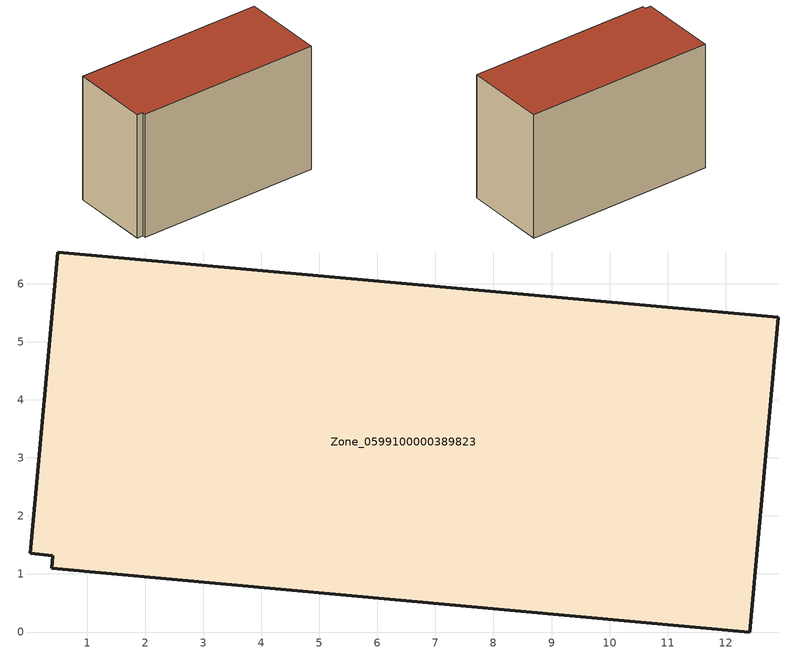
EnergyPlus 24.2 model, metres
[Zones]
Zone_0599100000389823
 floor ground (C_G): 12.41,0 0.39,1.1 0.4,1.31 0.02,1.36 0.49,6.55 12.9,5.42 z0
 wall outside (C_F): 12.41,0 12.9,5.42 0.49,6.55 0.02,1.36 0.4,1.31 0.39,1.1 12.41,0 z0:8.45
 roof outside (C_R): 0.39,1.1 12.41,0 12.9,5.42 0.49,6.55 0.02,1.36 0.4,1.31 z8.45
[BUILDING]
Pand.0599100000389823: North Axis=0; Terrain=City; Loads Convergence Tolerance Value=0.04; Temperature Convergence Tolerance Value=0.4; Solar Distribution=FullExterior; Maximum Number of Warmup Days=25; Minimum Number of Warmup Days=1
[Site:Location]
Rotterdam.The.Hague.AP_ZH_NLD Design_Conditions: Latitude=51.96; Longitude=4.45; Time Zone=1; Elevation=-4.5
[SITE:GROUNDTEMPERATURE:BUILDINGSURFACE]
18, 18, 18, 18, 18, 18, 18, 18, 18, 18, 18, 18
[MATERIAL] Thermal Absorptance=0.9; Solar Absorptance=0.7; Visible Absorptance=0.7
Name | Roughness | Thickness | Conductivity | Density | Specific Heat
G.TC.1992-2005 | MediumSmooth | 0.15 | 0.06 | 540 | 1210
F.TC.1992-2005 | Rough | 0.3 | 0.12 | 1920 | 840
R.TC.1992-2005 | MediumRough | 0.2 | 0.08 | 1500 | 1000
[CONSTRUCTION]
C_G: G.TC.1992-2005
C_F: F.TC.1992-2005
C_R: R.TC.1992-2005
[ZONE]
Zone_0599100000389823: Type=1; Multiplier=1; Ceiling Height=Autocalculate; Volume=Autocalculate; Floor Area=autocalculate; Part of Total Floor Area=Yes
[ZONEINFILTRATION:DESIGNFLOWRATE]
Infil_Zone_0599100000389823: Zone or ZoneList or Space or SpaceList=Zone_0599100000389823; Schedule=AlwaysOn; Design Flow Rate Calculation Method=Flow/Area; Flow Rate per Floor Area=0.0015; Constant Term Coefficient=1; Temperature Term Coefficient=0; Velocity Term Coefficient=0; Velocity Squared Term Coefficient=0
[HVACTEMPLATE:ZONE:IDEALLOADSAIRSYSTEM]
Zone_0599100000389823: Maximum Heating Supply Air Temperature=50; Minimum Cooling Supply Air Temperature=13; Maximum Heating Supply Air Humidity Ratio=0.0156; Minimum Cooling Supply Air Humidity Ratio=0.0077; Heating Limit=NoLimit; Cooling Limit=NoLimit; Dehumidification Control Type=ConstantSensibleHeatRatio; Cooling Sensible Heat Ratio=0.7; Dehumidification Setpoint=60; Humidification Control Type=None; Humidification Setpoint=30; Outdoor Air Method=None; Outdoor Air Flow Rate per Person=0.00944; Outdoor Air Flow Rate per Zone Floor Area=0; Outdoor Air Flow Rate per Zone=0; Demand Controlled Ventilation Type=None; Outdoor Air Economizer Type=NoEconomizer; Heat Recovery Type=None; Sensible Heat Recovery Effectiveness=0.7; Latent Heat Recovery Effectiveness=0.65
[ZONECONTROL:THERMOSTAT]
ThermostatControl_Zone_0599100000389823: Zone or ZoneList=Zone_0599100000389823; Control Type Schedule=DualSetpointControlType; Control 1=Thermostat_Zone_0599100000389823; Temperature Difference Between Cutout And Setpoint=0
[THERMOSTATSETPOINT:DUALSETPOINT]
Thermostat_Zone_0599100000389823: Heating Setpoint Temperature Schedule=HeatingSetpoint_Zone_0599100000389823; Cooling Setpoint Temperature Schedule=CoolingSetpoint_Zone_0599100000389823
[SCHEDULE:COMPACT]
HeatingSetpoint_Zone_0599100000389823: Through: 12/31, For: AllDays, Until: 24:00, 21
CoolingSetpoint_Zone_0599100000389823: Through: 12/31, For: AllDays, Until: 24:00, 24
DualSetpointControlType: Through: 12/31, For: AllDays, Until: 24:00, 4
AlwaysOn: Through: 12/31, For: AllDays, Until: 24:00, 1
